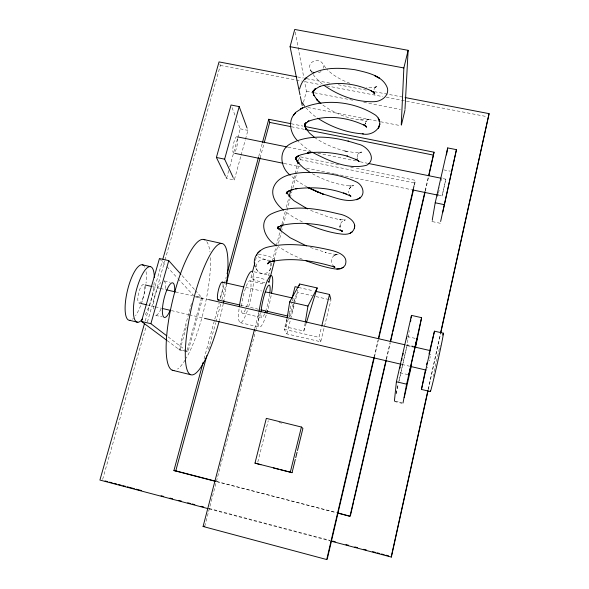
<?xml version="1.0" encoding="UTF-8"?>
<svg xmlns="http://www.w3.org/2000/svg" width="589" height="589" viewBox="0 0 589 589"><rect width="100%" height="100%" fill="white"/><g stroke="black" fill="none" stroke-linecap="round" stroke-linejoin="round"><path stroke-width="0.44" stroke-dasharray="2.94 2.21" d="M365.283 124.308L365.283 122.821L365.276 123.808L366.144 121.187L365.592 122.056L368.552 119.177L367.381 119.935L368.67 119.42L366.837 119.972L368.073 119.766C351.692 120.966 335.443 113.92 322.249 104.673M414.627 184.902L415.311 180.322L354.283 167.865M438.51 195.261L442.096 196.004L445.836 179.181L441.33 178.276M445.844 179.196L442.096 196.012M398.584 382.872L407.036 345.647L409.259 330.554M306.228 323.273L303.828 331.025L285.783 326.843L287.042 318.818M303.828 331.025L305.161 322.993M440.263 223.275L432.002 221.538L432.304 219.749M430.625 354.858L430.795 354.085M430.264 356.536L429.889 358.281M428.07 389.675L440.535 333.146M428.35 389.219L440.616 333.565M429.293 360.939L429.499 360.026M432.002 221.538L432.407 219.756M437.679 196.593L438.29 193.928M438.496 193.037L439.711 187.692M441.33 180.565L442.148 177.002M396.029 393.827L398.26 384.028M399.07 380.465L407.161 344.823L415.665 346.781M396.169 393.511L398.385 383.763M386.332 358.841L390.051 342.739M425.162 190.674L428.468 176.361M386.48 359.386L390.205 343.262M425.354 190.976L428.659 176.641M373.949 357.413L377.917 340.42M414.273 184.799L415.311 180.322M374.501 356.743L378.469 339.735M427.688 367.911L427.857 367.205M286.924 318.634L284.215 329.28L286.88 333.897L320.703 341.775L330.981 299.978L329.214 299.58M320.703 341.775L318.958 337.357L321.55 326.851M257.798 462.078L268.245 420.76M286.88 333.897L290.465 319.768M290.686 318.885L297.408 292.387L312.428 295.788M254.794 328.25L258.961 312.251M268.474 275.799L271.949 262.466M272.177 261.575L276.123 246.467M276.351 245.576L280.062 231.352M281.917 224.24L285.393 210.906M286.32 207.35L288.639 198.464M291.187 188.686L297.452 164.684M298.38 161.128L299.536 156.681L300.257 159.619L299.094 164.066M204.758 526.264L255.516 331.371M255.751 330.481L260.39 312.685M274.062 260.176L277.537 246.828M278.464 243.272L281.248 232.589M281.483 231.698L282.867 226.36M283.103 225.469L290.053 198.773M290.289 197.882L291.908 191.653M292.836 188.097L296.311 174.749M296.547 173.858L298.866 164.957M303.512 102.206L306.398 91.236L304.535 81.385M250.973 277.574L252.107 273.289M255.501 260.434L256.406 257.01M204.088 358.797L219.182 302.908M220.374 298.476L226.124 277.183M258.696 156.534L262.289 143.23M208.513 349.387L215.684 322.787M215.92 321.896L220.941 303.283M221.898 299.735L226.198 283.773M260.139 157.874L263.96 143.687M225.786 176.759L226.574 178.371L234.312 179.998L240.864 156.07M241.107 155.187L245.238 140.116M245.48 139.232L247.91 130.375L247.284 128.674M167.143 340.575L179.932 350.094L187.906 352.001L202.55 298.52L195.541 290.664M191.499 303.571L178.879 349.306L186.897 351.228L201.629 297.482L195.452 296.061M226.574 178.371L228.768 170.405M229.747 166.871L237.551 138.555M237.794 137.671L240.238 128.822L236.955 120.318M179.932 350.094L186.927 324.708M145.24 320.931L162.373 260.817M102.655 479.358L145.917 327.234M147.427 321.925L164.78 260.905M165.03 260.021L220.36 65.438L219.564 63.325M285.783 326.843L288.904 317.228M289.184 316.352L293.72 302.371M294.007 301.494L297.688 290.134M373.949 89.712L375.259 87.179L374.53 88.181L376.364 86.59L374.913 87.415L376.908 86.782L371.924 87.651L366.343 87.393M312.391 173.733C324.281 180.175 337.387 184.99 350.956 185.999L349.549 185.962L353.643 185.645L352.207 185.947L353.297 185.469C350.271 186.477 348.371 189.577 348.747 192.721M350.889 186.823L349.137 188.951L349.616 188.377M359.908 119.854L363.494 120.156L362.574 120.075M297.614 76.96L303.033 77.998M306.648 78.69L330.127 83.189M338.263 84.75L366.255 90.11M374.39 91.67L404.194 97.376M220.36 65.438L301.531 81.032M305.139 81.724L320.468 84.669M326.777 85.884L382.695 96.618M386.303 97.31L486.411 116.541M306.398 91.236L313.562 92.628M314.46 92.797L352.973 100.255M363.722 102.339L400.454 109.444M307.789 107.478L379.655 121.577M380.553 121.754L400.321 125.626M291.209 123.749L302.893 126.075M291.312 126.723L304.822 129.425M240.238 128.822L247.91 130.375M443.767 169.875L450.313 171.193M288.109 147.162L310.639 151.734M317.854 153.199L355.704 160.885M360.21 161.798L367.426 163.263M300.434 156.865L339.028 164.743M350.698 167.129L353.385 167.681M300.257 159.619L415.046 183.113M284.082 163.477L300.243 166.805M306.53 168.101L334.361 173.829M335.259 174.013L411.571 189.717M357.913 160.458L357.067 157.845L357.015 158.669L357.766 154.532L358.583 153.25L358.068 153.987L360.409 152.139L359.312 152.757L361.918 152.072L354.924 152.654L343.91 150.791L349.564 152.05M254.036 271.787L269.806 275.321M298.586 287.491L313.62 290.87M250.075 280.82L264.093 283.994M315.962 296.584L328.331 299.381M245.584 287.373L261.671 291.025M164.397 280.938L170.133 282.249M407.235 336.555L415.216 338.38M240.474 305.139L258.365 309.254M152.352 286.6L159.509 288.249M160.407 288.455L165.774 289.685M175.61 291.953L192.603 295.869M196.181 296.694L208.705 299.58M405.468 344.911L413.522 346.766M194.65 296.701L202.55 298.52M407.036 345.647L413.802 347.208M242.499 313.193L261.788 317.655M284.215 329.28L318.958 337.357M240.275 322.669L259.572 327.16M139.225 303.07L141.014 303.49M147.272 304.955L154.421 306.619M155.319 306.832L161.577 308.29M171.406 310.587L188.392 314.555M189.283 314.769L203.588 318.104M402.022 364.458L409.171 366.13M155.636 315.358L162.189 316.897M400.027 372.778L408 374.656M395.271 401.161L402.14 402.802M394.358 401.492L402.044 403.332M279.068 422.497L281.711 423.16M216.73 481.485L336.047 512.452M216.597 481.655L336.65 512.82M209.066 508.425L329.95 540.371M209.198 508.94L330.039 540.879M345.294 151.108C334.383 148.288 323.803 143.878 314.526 137.428M349.918 83.299C341.362 80.089 333.065 75.613 326.652 69.009M310.374 247.454L326.063 252.6L325.297 252.409L332.181 253.984L338.417 254.573L335.826 254.75L333.558 255.913L336.429 254.5C331.85 255.56 329.869 261.457 332.697 265.138M302.282 259.263L290.686 254.028L278.008 246.563M310.565 210.376L329.236 217.289L341.031 219.947L338.741 219.638L345.537 219.955L344.109 220.212L345.073 219.874C341.841 220.728 339.684 223.938 339.853 227.229L340.258 224.129L340.147 228.112M302.371 221.965L292.888 216.862L284.818 211.289M307.149 187.037L298.468 181.883L290.782 175.824M311.25 151.631L304.925 147.316L298.174 141.331M168.174 336.915L184.011 349.027M184.732 349.579L187.906 352.001M315.513 116.718L311.552 113.589L305.735 107.596M322.382 84.087L315.837 77.976L312.899 74.258M159.442 258.542L166.289 265.963M166.915 266.64L177.495 278.111M178.121 278.788L193.685 295.656M182.156 275.652L194.93 289.979M325.688 67.897L322.809 63.715M255.994 268.356L257.216 270.38M310.322 69.892L312.347 73.537M233.538 178.327L234.312 179.998M232.037 107.551L235.32 116.062M295.229 32.137L303.858 77.807M154.171 282.345A28.559 8.305 -76.5 0 1 144.607 315.859M144.371 266.338A28.522 8.54 -76.5 0 1 144.909 267.296M146.079 271.669A28.522 8.54 -76.5 0 1 146.043 283.095M145.726 285.724A28.522 8.54 -76.5 0 1 135.573 315.667M133.423 318.31A28.522 8.54 -76.5 0 1 132.392 319.231M164 280.901A17.766 4.867 -76.6 0 1 165.774 288.838M160.996 308.938A17.766 4.867 -76.6 0 1 154.443 314.644M153.236 309.004A17.766 4.867 -76.6 0 1 160.775 282.455M433.106 376.585A29.929 0.655 -77.4 0 1 433.637 374.081M434.181 371.541A29.929 0.655 -77.4 0 1 440.116 345.397M237.632 138.467A8.349 1.907 -79.1 0 1 234.967 151.977A8.349 1.907 -79.1 0 1 233.089 146.3A8.349 1.907 -79.1 0 1 237.109 136.891M226.574 283.773A67.463 15.064 -76.7 0 1 224.1 299.426M223.268 303.681A67.463 15.064 -76.7 0 1 219.358 320.387M206.724 241.608A67.264 16.33 -76.7 0 1 209.964 251.937M210.435 257.658A67.264 16.33 -76.7 0 1 186.257 358.141M185.071 360.122A67.264 16.33 -76.7 0 1 177.547 369.045M292.232 301.023A9.306 1.288 -77.1 0 1 294.058 301.568M293.653 304.447A9.306 1.288 -77.1 0 1 289.626 316.44A9.306 1.288 -77.1 0 1 291.489 303.276M223.017 284.148A9.196 1.973 -77 0 1 219.461 298.895M271.131 295.59A26.424 4.388 -77.1 0 1 267.885 309.637M266.213 315.1A26.424 4.388 -77.1 0 1 259.432 327.116A26.424 4.388 -77.1 0 1 258.976 312.104M253.351 273.303A26.343 4.918 -77.1 0 1 248.109 308.503M247.365 310.749A26.343 4.918 -77.1 0 1 240.121 322.617A26.343 4.918 -77.1 0 1 239.215 307.546M269.747 293.624A16.683 2.768 -77.1 0 1 265.985 310.123M264.623 313.753A16.683 2.768 -77.1 0 1 260.942 313.142M241.571 306.221A16.632 3.107 -77.1 0 1 246.916 284.62A16.632 3.107 -77.1 0 1 251.024 285.334A16.632 3.107 -77.1 0 1 246.496 307.075M245.554 309.358A16.632 3.107 -77.1 0 1 241.438 308.643M312.133 71.799A7.061 6.236 -7.9 0 1 310.536 63.759A7.061 6.236 -7.9 0 1 319.356 60.991A7.061 6.236 -7.9 0 1 323.368 68.265M321.034 71.512A7.061 6.236 -7.9 0 1 316.683 73.058M270.204 263.371A7.385 7.112 -26.7 0 1 264.115 273.694A7.385 7.112 -26.7 0 1 256.487 264.822A7.385 7.112 -26.7 0 1 267.855 260.64M270.749 260.507A9.24 1.981 14.7 0 1 257.548 256.289M258.35 254.573A9.24 1.981 14.7 0 1 267.656 256.031A9.24 1.981 14.7 0 1 274.629 259.432M264.969 282.632A9.284 1.767 14.7 0 1 252.843 279.171A9.284 1.767 14.7 0 1 254.014 276.992A9.284 1.767 14.7 0 1 266.302 280.158M142.302 299.507A9.512 2.79 -76.5 0 0 143.694 284.62A9.512 2.79 -76.5 0 0 137.878 297.276A9.512 2.79 -76.5 0 0 142.302 299.507"/><path stroke-width="0.88" d="M401.256 124.883L403.863 67.956L408.133 50.323L294.721 29.45L290.075 46.686L300.007 94.829M287.101 192.434L287.027 193.744L287.012 192.353M404.982 109.399L408.133 50.323M305.963 223.599C316.345 228.164 327.197 231.882 338.417 233.664C342.953 234.282 348.276 235.232 352.075 231.956C360.453 222.936 346.906 215.206 338.999 213.991C316.911 208.624 291.526 203.772 270.299 214.418C257.386 222.406 265.632 239.878 276.499 245.503M354.364 228.584L354.696 225.212M394.416 400.954L396.39 381.76L411.497 315.387L421.599 317.67L415.495 347.598M428.866 175.75L434.041 152.205L304.69 126.436M410.577 321.631L410.835 319.849M411.1 318.067L411.497 315.387M287.182 317.927L289.7 301.885L299.676 284.016L317.191 287.947L306.501 322.411M305.308 322.102L307.973 306.044L317.191 287.947M432.304 219.749L435.212 202.778L447.714 147.927L456.446 149.658L442.678 212.57M278.199 227.302L277.949 228.76L278.229 227.155M446.455 154.951L447.714 147.927M403.001 403.009L406.616 384.183L421.599 317.67M440.624 221.493L456.446 149.658M399.953 368.118L400.226 366.807M400.535 365.357L400.873 363.781M425.538 369.524L421.437 389.498L434.476 331.18L443.392 333.212M401.617 360.372L402.007 358.605M391.479 555.677L427.879 390.573M440.535 333.146L489.091 113.64L405.092 97.553M330.922 541.114L391.346 557.084L427.953 391.015M440.815 332.667L489.091 113.64M414.273 351.162L414.649 349.483M415.009 347.856L416.99 338.785L408.876 374.869L410.982 365.784M426.65 364.488L427.025 362.802M402.795 355.071L403.185 353.363M404.209 397.656L411.497 365.357M429.028 353.901L429.337 352.531M429.646 351.169L434.476 331.18M337.541 513.048L349.984 516.281L386.126 359.739M390.257 341.848L424.956 191.565M428.674 175.463L434.041 152.205M350.507 515.257L353.606 501.821M354.018 500.024L369.524 432.841M369.936 431.052L373.043 417.616M373.455 415.819L386.067 361.175M390.617 341.473L392.473 333.411M392.892 331.614L400.13 300.265M400.542 298.468L404.879 279.657M405.298 277.868L408.398 264.432M408.81 262.642L411.91 249.206M412.322 247.409L419.559 216.06M419.979 214.263L424.941 192.765M254.558 329.141L203.087 526.485L326.726 559.55L373.949 357.413M378.337 338.631L414.06 185.69M374.287 357.633L327.263 559.013L326.726 559.55M378.675 338.837L413.581 189.378M401.426 124.942L404.93 110.312M295.31 459.405L292.056 472.687L290.325 472.135L301.399 427.032L266.331 418.359L254.985 463.123L260.912 464.75M295.744 457.631L297.047 452.315M297.482 450.548L302.908 428.402L301.399 427.032M321.763 325.975L329.531 294.456L315.387 291.268M287.152 317.751L287.83 315.086M292.115 298.225L295.052 286.688L298.586 287.491M406.587 338.844L406.8 338.02M268.569 263.158L268.982 261.575M268.945 282.175L274.526 260.736M280.29 230.461L281.682 225.131M289.103 196.682L290.959 189.57M297.681 163.794L298.144 162.012M252.328 272.427L254.823 263.011M215.707 481.427L173.917 470.574L203.131 362.345M227.082 273.635L258.453 157.425M262.525 142.339L268.753 119.272L290.311 123.572M173.917 470.574L175.772 470.854L206.842 355.594M226.441 282.889L260.139 157.874M264.203 142.803L269.696 122.409L268.753 119.272M233.148 177.495L224.623 159.17L239.208 106.616L231.057 105.004L216.399 157.462L225.396 175.956M166.731 335.811L150.887 323.692L168.763 260.64L159.442 258.542L141.47 321.469L166.407 340.03M144.489 323.582L99.909 480.05L208.307 508.705M162.873 259.05L219.042 61.911L296.716 76.791M299.109 285.761L299.676 284.016M299.632 88.917C300.736 84.713 302.532 80.597 306.118 77.917L304.638 79.368C317.589 66.447 338.204 67.418 355.012 69.723C366.77 72.499 383.13 75.34 387.54 88.46C388.939 96.14 381.201 101.463 374.287 101.691C356.22 102.353 338.344 95.477 323.751 85.14M286.843 193.163L287.322 191.955L289.464 190.475L286.217 193.656L287.557 191.351M278.207 227.001L277.596 228.392L278.435 226.765L277.515 227.958L278.965 226.463L277.839 227.369L282.668 224.91M268.532 262.355L267.62 263.916L269.379 262.09L268.26 262.738L270.741 261.612M305.941 260.736C314.511 263.982 323.287 266.743 332.299 268.488C336.739 269.431 342.673 269.6 345.213 265.102C349.159 254.89 335.958 251.304 328.699 249.707C308.997 245.363 288.102 242.219 268.201 246.997C259.396 248.639 251.253 257.93 255.376 266.986M315.623 88.409L312.641 91.678L315.623 88.409L312.899 92.539L313.532 90.573L313.422 94.181L313.134 92.996L314.033 95.602L313.473 94.534L317.096 99.968L316.381 99.21L319.717 102.641L316.381 99.21M257.312 253.38L260.441 250.531M314.467 89.668L319.937 86.362L319.378 86.612C336.422 80.98 355.822 83.321 371.836 91.096L370.628 90.426L374.788 93.482L373.006 91.442L374.575 94.122L374.044 92.377M350.094 233.273L352.075 231.956M359.062 198.493C366.491 194.282 362.36 183.901 355.469 181.515C339.544 174.189 321.601 172.025 304.226 172.481C292.652 173.21 277.044 175.721 273.156 188.539C270.999 197.168 277.154 205.06 283.508 210.133M356.662 199.796L360.218 197.867C348.533 204.346 334.442 197.094 322.765 193.987M287.314 191.948L293.123 189.444L291.886 189.732L296.885 188.576L295.752 188.811C314.195 186.477 334.103 188.06 350.956 196.292L349.122 194.782L350.072 195.688M343.358 267.281L340.494 268.753L336.775 269.04M349.984 516.281L337.828 512.916M273.863 260.706L269.652 261.928C291.165 256.951 314.077 260.765 334.92 267.163L333.507 266.574L334.802 267.222L333.028 265.749M280.423 225.675C300.817 220.801 322.765 224.078 342.327 231.013L340.155 229.982L342.562 231.565L341.517 230.608M203.087 526.485L204.758 526.264M307.318 153.081L312.73 152.426L307.318 153.081L308.231 152.963L300.581 154.9L297.578 156.276L298.711 155.732L296.4 157.3L297.386 156.483L295.531 159.111L296.274 156.946L295.965 159.008L295.825 157.594M311.986 152.514C323.965 151.645 336.069 153.052 347.65 156.218L346.965 156.033L357.015 159.891L355.94 159.251L359.224 161.651L358.171 160.657M362.316 133.821C373.338 136.898 386.634 124.618 375.76 115.289C354.247 101.249 323.781 97.848 300.434 109.046L302.783 107.758L295.899 112.263L293.727 114.995L295.288 113.036C287.542 120.509 290.186 133.121 297.084 140.226M363.376 133.894C347.12 132.937 331.29 127.047 317.707 118.198M290.075 46.686L403.863 67.956M269.696 122.409L290.414 126.547M305.728 129.602L433.622 155.143M237.639 136.906L287.204 146.978M368.324 163.447L440.432 178.092M234.702 153.317L283.184 163.293M412.469 189.901L437.612 195.077M216.399 157.462L224.623 159.17M435.212 202.778L444.032 204.604M203.33 239.406L221.678 243.463M222.34 282.094L243.794 286.961M265.249 291.835L292.07 297.924M142.266 264.792L150.379 266.64M289.7 301.885L307.973 306.044M218.121 299.992L239.583 304.933M261.045 309.873L287.874 316.043M145.203 284.951L151.461 286.394M166.665 289.891L175.61 291.953M208.705 299.58L404.577 344.705M414.413 346.973L430.515 350.683M141.014 303.49L146.381 304.741M162.468 308.503L170.515 310.381M204.479 318.318L401.131 364.252M410.069 366.336L426.156 370.098M311.993 152.095C328.353 160.62 348.018 170.147 366.785 165.214C377.623 158.677 367.035 145.483 357.788 144.055C336.15 136.979 310.086 132.746 289.317 144.438C278.096 151.513 280.585 167.836 290.193 175.205M141.47 321.469L150.887 323.692M396.39 381.76L406.616 384.183M348.018 140.962L348.703 141.132M129.727 320.35L137.826 322.271M421.415 389.425L430.301 391.53M172.29 370.238L190.674 374.707M254.985 463.123L290.325 472.135M273.37 467.924L278.707 469.286M280.489 469.742L292.056 472.687M175.772 470.854L214.948 481.022M105.07 480.948L107.735 481.655M109.51 482.126L112.182 482.825M113.957 483.297L116.622 484.003M118.404 484.475L121.069 485.174M122.843 485.645L125.516 486.352M127.29 486.823L134.402 488.701M136.177 489.172L141.515 490.578M161.069 495.747L163.735 496.453M169.956 498.095L172.621 498.802M178.842 500.444L181.508 501.151M187.729 502.792L190.402 503.499M192.176 503.963L194.841 504.67M201.063 506.312L203.728 507.019M332.616 541.077L335.281 541.777M345.949 544.597L348.614 545.304M354.836 546.945L357.501 547.652M363.722 549.294L366.387 550.001M372.616 551.643L375.281 552.349M377.056 552.821L379.721 553.52M381.503 553.991L384.168 554.698M385.942 555.169L388.615 555.869M343.468 192.883L346.626 194.053M317.729 192.021L323.332 194.208L308.621 187.795M306.427 245.871L290.127 237.742L281.24 231.057M307.524 208.904L294.08 200.82L289.685 196.829L286.674 192.11L287.226 193.199M307.841 187.42L318.119 192.183L308.533 187.751M310.351 172.584L303.217 167.659L297.931 162.498M314.614 137.458L309.321 132.908L305.419 127.717M319.076 101.985L320.983 103.598M168.763 260.64L180.933 274.29M298.476 163.124L295.685 158.213L297.165 161.511L296.149 159.155M278.074 227.155L280.452 230.741M278.06 227.155L278.972 228.591L278.391 227.221M302.356 102.729L304.572 106.219M365.585 125.788L366.594 127.224L363.715 124.632L365.879 126.09C348.29 117.159 326.041 114.185 307.458 121.68L308.93 120.863L304.83 124.323L305.514 123.528L304.454 125.538L305.941 122.556L304.947 124.566L305.146 123.499L304.822 125.678L304.778 124.618L306.066 129.374L304.351 125.17M239.208 106.616L246.975 127.828M329.531 294.456L330.775 299.19M300.375 96.618L302.216 105.534M278.236 227.42L278.516 229.195L278.192 226.89M391.28 556.576L391.346 557.084M142.486 319.01A28.559 8.305 -76.5 0 1 133.416 308.82A28.559 8.305 -76.5 0 1 144.099 271.419A28.559 8.305 -76.5 0 1 154.318 277.559M130.471 320.247A28.522 8.54 -76.5 0 1 127.504 290.296A28.522 8.54 -76.5 0 1 143.782 265.617M169.89 311.021A17.788 4.705 -76.6 0 1 162.409 312.361A17.788 4.705 -76.6 0 1 168.528 286.571A17.788 4.705 -76.6 0 1 174.661 290.885M443.156 333.661A29.929 0.655 -77.4 0 1 437.252 363.641A29.929 0.655 -77.4 0 1 430.382 390.632M442.729 335.06A29.929 0.655 -77.4 0 1 442.972 334.235M219.123 321.277A67.463 15.064 -76.7 0 1 186.22 366.432A67.463 15.064 -76.7 0 1 207.357 260.051A67.463 15.064 -76.7 0 1 226.574 283.773M223.945 300.257A67.463 15.064 -76.7 0 1 223.437 302.82M173.946 370.488A67.264 16.33 -76.7 0 1 172.4 301.244A67.264 16.33 -76.7 0 1 204.891 239.907M218.99 299.543A9.196 1.973 -77 0 1 218.357 290.289A9.196 1.973 -77 0 1 222.9 283.125M259.079 311.375A26.424 4.388 -77.1 0 1 269.247 277.25A26.424 4.388 -77.1 0 1 271.522 293.337M267.649 310.455A26.424 4.388 -77.1 0 1 266.935 312.84M239.318 306.825A26.343 4.918 -77.1 0 1 245.849 280.703A26.343 4.918 -77.1 0 1 252.703 271.765M261.015 311.971A16.683 2.768 -77.1 0 1 266.692 288.433A16.683 2.768 -77.1 0 1 269.902 292.35M265.521 311.456A16.683 2.768 -77.1 0 1 265.065 312.671M314.003 72.712A7.061 6.236 -7.9 0 1 312.722 72.16M256.863 255.295A9.24 1.981 14.7 0 1 257.069 254.949M268.297 281.277A9.284 1.767 14.7 0 1 268.878 282.337M379.802 124.132L378.528 128.122L379.802 124.132M378.19 77.512L374.773 75.664L379.397 78.175L378.19 77.512M379.507 121.157L378.241 118.183L379.507 121.157"/></g></svg>
